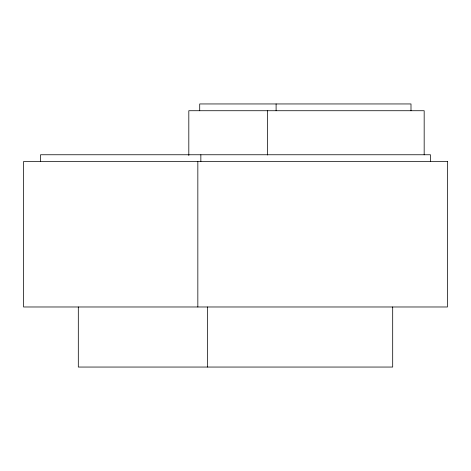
<?xml version="1.0" encoding="UTF-8"?>
<svg xmlns="http://www.w3.org/2000/svg" width="471" height="471" viewBox="0 0 471 471"><rect width="100%" height="100%" fill="white"/><g stroke="black" fill="none" stroke-linecap="round" stroke-linejoin="round"><path stroke-width="0.71" d="M430.459 161.541L430.459 154.759L40.541 154.759L40.541 161.541M424.171 154.829L424.171 110.726L188.812 110.726L188.812 155.53M410.995 110.726L410.995 103.95L199.71 103.95L199.71 110.726M392.69 306.98L392.69 367.05L78.31 367.05L78.31 306.98M276.106 103.95L276.106 110.726M267.64 110.726L267.64 155.006M207.564 306.98L207.564 367.05M200.852 154.759L200.852 161.541M197.838 161.541L197.838 306.98M447.45 161.541L23.55 161.541L23.55 306.98L447.45 306.98L447.45 161.541"/></g></svg>
